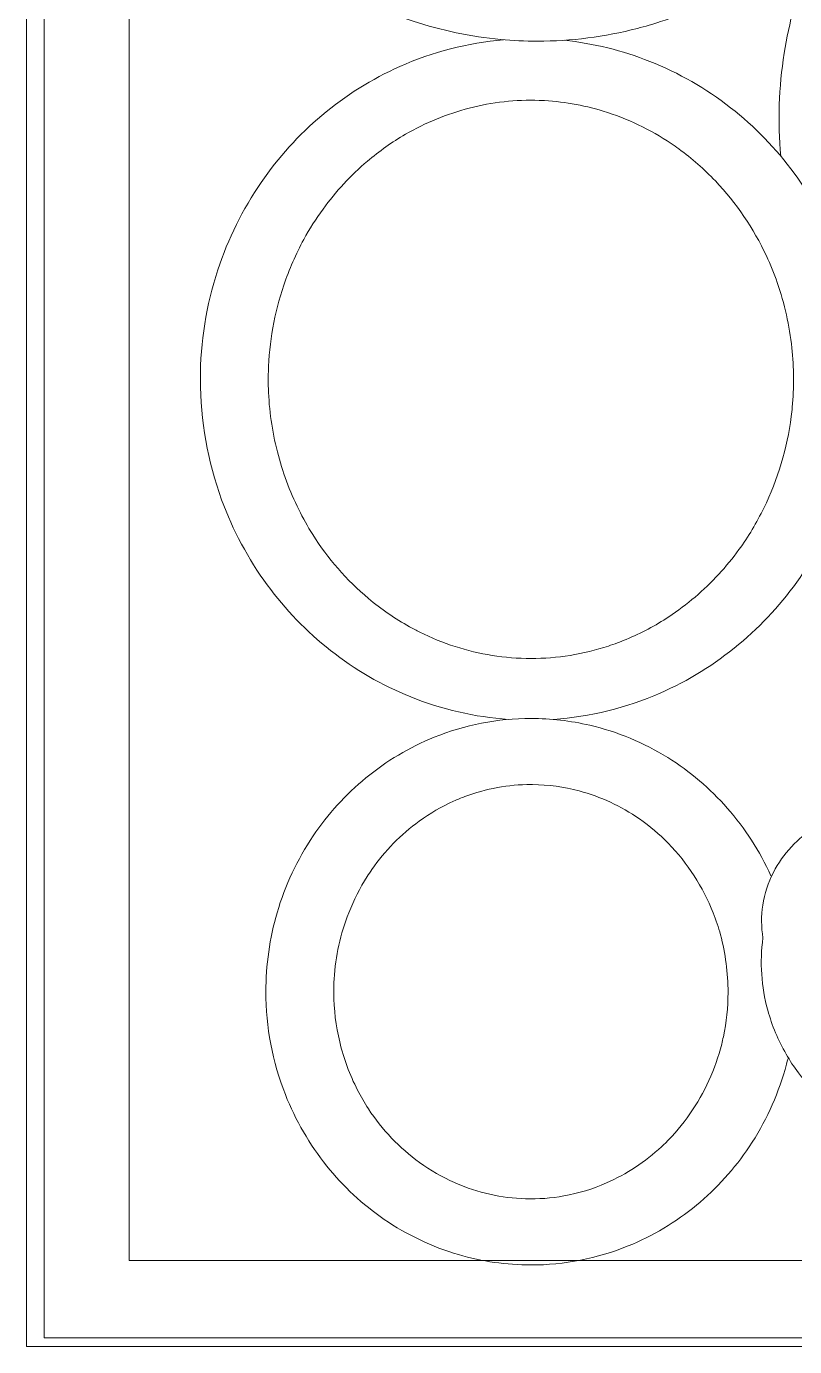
# Model space of a CAD drawing. Header units: millimetres. Extents: x 4607 to 4851, y 1815 to 2068.
# Drawn here: x 4606.9 to 4650, y 1946.2 to 2020.3 of the extents above; entities that cross this region are included whole.
import ezdxf

# ---------------------------------------------------------------- set-up
doc = ezdxf.new("R2010")
doc.units = ezdxf.units.MM
doc.header["$MEASUREMENT"] = 0
doc.layers.add('SITARA ALL', color=18, linetype='Continuous', true_color=0x000000)

msp = doc.modelspace()

# ---------------------------------------------------------------- linework, layer by layer
at = {"layer": 'SITARA ALL', "lineweight": 9}
for points, knots in [([(4606.916, 2068.151), (4606.916, 2068.151), (4850.916, 2068.151), (4850.916, 2068.151), (4850.916, 2068.151), (4850.916, 1946.151), (4850.916, 1946.151), (4850.916, 1946.151), (4606.916, 1946.151), (4606.916, 1946.151), (4606.916, 1946.151), (4606.916, 2068.151), (4606.916, 2068.151)], [0, 0, 0, 0, 0.25, 0.25, 0.25, 0.5, 0.5, 0.5, 0.75, 0.75, 0.75, 1, 1, 1, 1]), ([(4612.682, 2045.951), (4612.682, 2045.951), (4612.682, 2067.651), (4612.682, 2067.651), (4612.682, 2067.651), (4607.916, 2067.651), (4607.916, 2067.651), (4607.916, 2067.651), (4607.916, 1946.651), (4607.916, 1946.651), (4607.916, 1946.651), (4807.437, 1946.651), (4807.437, 1946.651), (4807.437, 1946.651), (4807.916, 1946.651), (4807.916, 1946.651), (4807.916, 1946.651), (4807.916, 1992.218), (4807.916, 1992.218)], [0, 0, 0, 0, 0.142857, 0.142857, 0.142857, 0.285714, 0.285714, 0.285714, 0.428571, 0.428571, 0.428571, 0.571429, 0.571429, 0.571429, 0.714286, 0.714286, 0.714286, 1, 1, 1, 1]), ([(4635.606, 2019.473), (4637.501, 2019.474), (4639.388, 2019.715), (4641.222, 2020.191), (4641.66, 2020.304), (4642.095, 2020.431), (4642.525, 2020.571), (4643.897, 2021.018), (4645.223, 2021.595), (4646.485, 2022.296), (4648.665, 2023.506), (4650.635, 2025.058), (4652.32, 2026.895), (4653.332, 2028), (4654.237, 2029.198), (4655.022, 2030.474), (4656.277, 2032.51), (4657.225, 2034.719), (4657.838, 2037.031), (4658.285, 2038.723), (4658.552, 2040.458), (4658.634, 2042.207), (4658.727, 2044.163), (4658.59, 2046.124), (4658.224, 2048.049), (4658.192, 2048.216), (4658.158, 2048.383), (4658.123, 2048.55), (4657.61, 2050.963), (4656.737, 2053.285), (4655.531, 2055.437), (4654.837, 2056.677), (4654.034, 2057.852), (4653.13, 2058.949), (4651.526, 2060.892), (4649.619, 2062.562), (4647.48, 2063.895), (4646.284, 2064.641), (4645.02, 2065.273), (4643.706, 2065.784), (4642.412, 2066.285), (4641.074, 2066.664), (4639.709, 2066.916), (4637.912, 2067.25), (4636.082, 2067.365), (4634.258, 2067.259), (4633.495, 2067.214), (4632.736, 2067.13), (4631.983, 2067.006), (4630.599, 2066.778), (4629.239, 2066.42), (4627.922, 2065.936), (4625.718, 2065.128), (4623.651, 2063.986), (4621.794, 2062.551), (4621.633, 2062.427), (4621.474, 2062.301), (4621.317, 2062.173), (4620.166, 2061.23), (4619.108, 2060.18), (4618.157, 2059.036), (4616.794, 2057.397), (4615.654, 2055.584), (4614.768, 2053.644), (4614.653, 2053.392), (4614.542, 2053.138), (4614.436, 2052.883), (4613.811, 2051.378), (4613.338, 2049.815), (4613.022, 2048.216), (4612.591, 2046.037), (4612.453, 2043.811), (4612.612, 2041.596), (4612.612, 2041.596), (4612.619, 2041.504), (4612.619, 2041.504), (4612.822, 2038.833), (4613.457, 2036.213), (4614.5, 2033.745), (4614.969, 2032.634), (4615.521, 2031.56), (4616.151, 2030.532), (4617.391, 2028.51), (4618.927, 2026.686), (4620.709, 2025.121), (4621.819, 2024.146), (4623.02, 2023.28), (4624.296, 2022.536), (4624.351, 2022.504), (4624.406, 2022.473), (4624.461, 2022.441), (4625.783, 2021.687), (4627.178, 2021.069), (4628.625, 2020.596), (4630.22, 2020.074), (4631.868, 2019.73), (4633.54, 2019.571), (4634.226, 2019.506), (4634.916, 2019.473), (4635.606, 2019.473)], [0, 0, 0, 0, 0.030303, 0.030303, 0.030303, 0.060606, 0.060606, 0.060606, 0.090909, 0.090909, 0.090909, 0.121212, 0.121212, 0.121212, 0.151515, 0.151515, 0.151515, 0.181818, 0.181818, 0.181818, 0.212121, 0.212121, 0.212121, 0.242424, 0.242424, 0.242424, 0.272727, 0.272727, 0.272727, 0.30303, 0.30303, 0.30303, 0.333333, 0.333333, 0.333333, 0.363636, 0.363636, 0.363636, 0.393939, 0.393939, 0.393939, 0.424242, 0.424242, 0.424242, 0.454545, 0.454545, 0.454545, 0.484848, 0.484848, 0.484848, 0.515152, 0.515152, 0.515152, 0.545455, 0.545455, 0.545455, 0.575758, 0.575758, 0.575758, 0.606061, 0.606061, 0.606061, 0.636364, 0.636364, 0.636364, 0.666667, 0.666667, 0.666667, 0.69697, 0.69697, 0.69697, 0.727273, 0.727273, 0.727273, 0.757576, 0.757576, 0.757576, 0.787879, 0.787879, 0.787879, 0.818182, 0.818182, 0.818182, 0.848485, 0.848485, 0.848485, 0.878788, 0.878788, 0.878788, 0.909091, 0.909091, 0.909091, 0.939394, 0.939394, 0.939394, 0.969697, 0.969697, 0.969697, 1, 1, 1, 1]), ([(4780.373, 1950.984), (4780.373, 1950.984), (4612.682, 1950.984), (4612.682, 1950.984), (4612.682, 1950.984), (4612.682, 2040.806), (4612.682, 2040.806)], [0, 0, 0, 0, 0.333333, 0.333333, 0.333333, 1, 1, 1, 1]), ([(4655.595, 2031.452), (4654.597, 2030.346), (4653.696, 2029.157), (4652.903, 2027.896), (4652.085, 2026.596), (4651.39, 2025.222), (4650.827, 2023.793), (4650.191, 2022.18), (4649.734, 2020.504), (4649.462, 2018.793), (4649.16, 2016.884), (4649.094, 2014.945), (4649.267, 2013.019)], [0, 0, 0, 0, 0.2, 0.2, 0.2, 0.4, 0.4, 0.4, 0.6, 0.6, 0.6, 1, 1, 1, 1]), ([(4633.708, 2019.555), (4631.696, 2019.382), (4629.728, 2018.874), (4627.884, 2018.052), (4626.303, 2017.347), (4624.829, 2016.423), (4623.505, 2015.307), (4622.205, 2014.211), (4621.058, 2012.945), (4620.096, 2011.542), (4619.056, 2010.026), (4618.237, 2008.37), (4617.664, 2006.623), (4617.013, 2004.639), (4616.681, 2002.565), (4616.682, 2000.478), (4616.681, 1998.171), (4617.086, 1995.882), (4617.878, 1993.715), (4618.503, 1992.007), (4619.365, 1990.396), (4620.44, 1988.929), (4621.451, 1987.549), (4622.645, 1986.313), (4623.989, 1985.254), (4625.359, 1984.176), (4626.875, 1983.298), (4628.491, 1982.646), (4630.244, 1981.939), (4632.095, 1981.512), (4633.979, 1981.379)], [0, 0, 0, 0, 0.090909, 0.090909, 0.090909, 0.181818, 0.181818, 0.181818, 0.272727, 0.272727, 0.272727, 0.363636, 0.363636, 0.363636, 0.454545, 0.454545, 0.454545, 0.545455, 0.545455, 0.545455, 0.636364, 0.636364, 0.636364, 0.727273, 0.727273, 0.727273, 0.818182, 0.818182, 0.818182, 1, 1, 1, 1]), ([(4636.508, 1981.379), (4638.572, 1981.525), (4640.596, 1982.024), (4642.492, 1982.854), (4644.085, 1983.552), (4645.571, 1984.471), (4646.907, 1985.585), (4648.22, 1986.681), (4649.379, 1987.949), (4650.352, 1989.356), (4651.394, 1990.865), (4652.218, 1992.513), (4652.797, 1994.253), (4653.465, 1996.261), (4653.806, 1998.362), (4653.805, 2000.478), (4653.806, 2002.802), (4653.395, 2005.107), (4652.591, 2007.287), (4651.964, 2008.989), (4651.101, 2010.593), (4650.027, 2012.054), (4649.008, 2013.439), (4647.805, 2014.679), (4646.451, 2015.738), (4645.07, 2016.817), (4643.543, 2017.694), (4641.915, 2018.342), (4640.375, 2018.954), (4638.759, 2019.352), (4637.11, 2019.524)], [0, 0, 0, 0, 0.090909, 0.090909, 0.090909, 0.181818, 0.181818, 0.181818, 0.272727, 0.272727, 0.272727, 0.363636, 0.363636, 0.363636, 0.454545, 0.454545, 0.454545, 0.545455, 0.545455, 0.545455, 0.636364, 0.636364, 0.636364, 0.727273, 0.727273, 0.727273, 0.818182, 0.818182, 0.818182, 1, 1, 1, 1]), ([(4635.243, 1984.8), (4636.721, 1984.801), (4638.189, 1985.037), (4639.592, 1985.5), (4639.932, 1985.612), (4640.268, 1985.737), (4640.599, 1985.875), (4641.432, 1986.223), (4642.232, 1986.648), (4642.986, 1987.146), (4644.013, 1987.824), (4644.954, 1988.625), (4645.788, 1989.531), (4646.192, 1989.97), (4646.571, 1990.432), (4646.922, 1990.916), (4647.453, 1991.649), (4647.92, 1992.427), (4648.317, 1993.241), (4649.11, 1994.862), (4649.631, 1996.602), (4649.861, 1998.392), (4649.883, 1998.565), (4649.902, 1998.739), (4649.919, 1998.913), (4650.023, 2000.022), (4650.015, 2001.138), (4649.894, 2002.245), (4649.759, 2003.495), (4649.484, 2004.725), (4649.073, 2005.912), (4648.896, 2006.423), (4648.693, 2006.923), (4648.465, 2007.413), (4647.744, 2008.962), (4646.776, 2010.383), (4645.6, 2011.622), (4644.971, 2012.284), (4644.284, 2012.888), (4643.546, 2013.425), (4643.405, 2013.528), (4643.262, 2013.628), (4643.118, 2013.725), (4641.94, 2014.518), (4640.652, 2015.132), (4639.295, 2015.547), (4638.157, 2015.896), (4636.98, 2016.096), (4635.791, 2016.144), (4635.791, 2016.144), (4635.713, 2016.147), (4635.713, 2016.147), (4634.389, 2016.191), (4633.065, 2016.046), (4631.782, 2015.714), (4630.526, 2015.389), (4629.32, 2014.895), (4628.198, 2014.243), (4627.442, 2013.804), (4626.727, 2013.298), (4626.061, 2012.731), (4625.127, 2011.936), (4624.29, 2011.034), (4623.569, 2010.042), (4623.173, 2009.498), (4622.813, 2008.93), (4622.491, 2008.341), (4622.041, 2007.517), (4621.665, 2006.656), (4621.366, 2005.767), (4620.838, 2004.199), (4620.546, 2002.561), (4620.5, 2000.907), (4620.492, 2000.596), (4620.492, 2000.284), (4620.502, 1999.973), (4620.539, 1998.77), (4620.708, 1997.576), (4621.006, 1996.411), (4621.291, 1995.289), (4621.693, 1994.2), (4622.207, 1993.162), (4622.444, 1992.684), (4622.705, 1992.218), (4622.989, 1991.766), (4623.841, 1990.414), (4624.898, 1989.202), (4626.122, 1988.174), (4626.838, 1987.572), (4627.609, 1987.039), (4628.426, 1986.583), (4628.619, 1986.476), (4628.814, 1986.373), (4629.012, 1986.275), (4630.289, 1985.638), (4631.654, 1985.2), (4633.063, 1984.974), (4633.784, 1984.858), (4634.513, 1984.8), (4635.243, 1984.8)], [0, 0, 0, 0, 0.030303, 0.030303, 0.030303, 0.060606, 0.060606, 0.060606, 0.090909, 0.090909, 0.090909, 0.121212, 0.121212, 0.121212, 0.151515, 0.151515, 0.151515, 0.181818, 0.181818, 0.181818, 0.212121, 0.212121, 0.212121, 0.242424, 0.242424, 0.242424, 0.272727, 0.272727, 0.272727, 0.30303, 0.30303, 0.30303, 0.333333, 0.333333, 0.333333, 0.363636, 0.363636, 0.363636, 0.393939, 0.393939, 0.393939, 0.424242, 0.424242, 0.424242, 0.454545, 0.454545, 0.454545, 0.484848, 0.484848, 0.484848, 0.515152, 0.515152, 0.515152, 0.545455, 0.545455, 0.545455, 0.575758, 0.575758, 0.575758, 0.606061, 0.606061, 0.606061, 0.636364, 0.636364, 0.636364, 0.666667, 0.666667, 0.666667, 0.69697, 0.69697, 0.69697, 0.727273, 0.727273, 0.727273, 0.757576, 0.757576, 0.757576, 0.787879, 0.787879, 0.787879, 0.818182, 0.818182, 0.818182, 0.848485, 0.848485, 0.848485, 0.878788, 0.878788, 0.878788, 0.909091, 0.909091, 0.909091, 0.939394, 0.939394, 0.939394, 0.969697, 0.969697, 0.969697, 1, 1, 1, 1]), ([(4655.23, 1970.741), (4655.407, 1970.566), (4655.618, 1970.43), (4655.85, 1970.34), (4656.316, 1970.158), (4656.832, 1970.16), (4657.297, 1970.343), (4657.529, 1970.434), (4657.739, 1970.572), (4657.916, 1970.748), (4657.985, 1970.818), (4658.048, 1970.893), (4658.104, 1970.974), (4658.254, 1971.188), (4658.348, 1971.437), (4658.376, 1971.696), (4658.407, 1971.988), (4658.352, 1972.283), (4658.218, 1972.544), (4658.11, 1972.755), (4657.959, 1972.941), (4657.774, 1973.089), (4657.575, 1973.248), (4657.345, 1973.366), (4657.098, 1973.433), (4656.381, 1973.607), (4655.63, 1973.58), (4654.928, 1973.354), (4654.527, 1973.226), (4654.151, 1973.031), (4653.815, 1972.778), (4653.683, 1972.679), (4653.559, 1972.571), (4653.442, 1972.454), (4653.174, 1972.186), (4652.953, 1971.874), (4652.791, 1971.531), (4652.595, 1971.118), (4652.494, 1970.667), (4652.495, 1970.21), (4652.497, 1969.812), (4652.576, 1969.419), (4652.729, 1969.051), (4652.872, 1968.707), (4653.074, 1968.39), (4653.324, 1968.113), (4653.586, 1967.825), (4653.892, 1967.581), (4654.232, 1967.392), (4654.629, 1967.17), (4655.06, 1967.02), (4655.509, 1966.948), (4655.583, 1966.936), (4655.657, 1966.926), (4655.732, 1966.919), (4656.325, 1966.856), (4656.925, 1966.927), (4657.487, 1967.126), (4657.877, 1967.264), (4658.24, 1967.465), (4658.564, 1967.722), (4658.801, 1967.91), (4659.012, 1968.128), (4659.192, 1968.372), (4659.535, 1968.719), (4659.824, 1969.116), (4660.049, 1969.549), (4660.305, 1970.041), (4660.469, 1970.574), (4660.533, 1971.124), (4660.612, 1971.814), (4660.53, 1972.512), (4660.293, 1973.165), (4660.272, 1973.222), (4660.251, 1973.279), (4660.227, 1973.336), (4660.044, 1973.785), (4659.793, 1974.203), (4659.484, 1974.576), (4659.168, 1974.958), (4658.799, 1975.291), (4658.388, 1975.568), (4657.933, 1975.874), (4657.437, 1976.111), (4656.913, 1976.272), (4656.578, 1976.376), (4656.234, 1976.449), (4655.886, 1976.492), (4654.938, 1976.564), (4653.984, 1976.462), (4653.073, 1976.19), (4652.431, 1975.998), (4651.819, 1975.721), (4651.252, 1975.365), (4650.742, 1975.045), (4650.276, 1974.66), (4649.867, 1974.22), (4649.468, 1973.791), (4649.129, 1973.31), (4648.861, 1972.789), (4648.563, 1972.212), (4648.361, 1971.591), (4648.262, 1970.95), (4648.168, 1970.338), (4648.171, 1969.714), (4648.272, 1969.103), (4648.086, 1967.746), (4648.178, 1966.367), (4648.541, 1965.046), (4648.778, 1964.181), (4649.126, 1963.351), (4649.575, 1962.574), (4649.783, 1962.213), (4650.011, 1961.865), (4650.259, 1961.53), (4650.72, 1960.907), (4651.25, 1960.339), (4651.839, 1959.835), (4652.471, 1959.294), (4653.163, 1958.827), (4653.902, 1958.443), (4654.738, 1958.007), (4655.624, 1957.675), (4656.54, 1957.454), (4658.063, 1957.087), (4659.642, 1957.02), (4661.19, 1957.258), (4661.253, 1957.267), (4661.315, 1957.278), (4661.378, 1957.288), (4662.356, 1957.454), (4663.308, 1957.742), (4664.213, 1958.147), (4664.986, 1958.492), (4665.717, 1958.925), (4666.392, 1959.436), (4667.021, 1959.912), (4667.594, 1960.458), (4668.1, 1961.064), (4668.601, 1961.663), (4669.029, 1962.32), (4669.375, 1963.022), (4669.669, 1963.62), (4669.899, 1964.248), (4670.06, 1964.896), (4670.739, 1966.711), (4671.224, 1968.592), (4671.507, 1970.509), (4671.969, 1973.642), (4671.878, 1976.831), (4671.238, 1979.933), (4670.863, 1981.75), (4670.307, 1983.524), (4669.577, 1985.23), (4668.916, 1986.776), (4668.121, 1988.26), (4667.2, 1989.666), (4666.313, 1991.021), (4665.318, 1992.301), (4664.223, 1993.495), (4663.312, 1994.49), (4662.338, 1995.424), (4661.306, 1996.292)], [0, 0, 0, 0, 0.018182, 0.018182, 0.018182, 0.036364, 0.036364, 0.036364, 0.054545, 0.054545, 0.054545, 0.072727, 0.072727, 0.072727, 0.090909, 0.090909, 0.090909, 0.109091, 0.109091, 0.109091, 0.127273, 0.127273, 0.127273, 0.145455, 0.145455, 0.145455, 0.163636, 0.163636, 0.163636, 0.181818, 0.181818, 0.181818, 0.2, 0.2, 0.2, 0.218182, 0.218182, 0.218182, 0.236364, 0.236364, 0.236364, 0.254545, 0.254545, 0.254545, 0.272727, 0.272727, 0.272727, 0.290909, 0.290909, 0.290909, 0.309091, 0.309091, 0.309091, 0.327273, 0.327273, 0.327273, 0.345455, 0.345455, 0.345455, 0.363636, 0.363636, 0.363636, 0.381818, 0.381818, 0.381818, 0.4, 0.4, 0.4, 0.418182, 0.418182, 0.418182, 0.436364, 0.436364, 0.436364, 0.454545, 0.454545, 0.454545, 0.472727, 0.472727, 0.472727, 0.490909, 0.490909, 0.490909, 0.509091, 0.509091, 0.509091, 0.527273, 0.527273, 0.527273, 0.545455, 0.545455, 0.545455, 0.563636, 0.563636, 0.563636, 0.581818, 0.581818, 0.581818, 0.6, 0.6, 0.6, 0.618182, 0.618182, 0.618182, 0.636364, 0.636364, 0.636364, 0.654545, 0.654545, 0.654545, 0.672727, 0.672727, 0.672727, 0.690909, 0.690909, 0.690909, 0.709091, 0.709091, 0.709091, 0.727273, 0.727273, 0.727273, 0.745455, 0.745455, 0.745455, 0.763636, 0.763636, 0.763636, 0.781818, 0.781818, 0.781818, 0.8, 0.8, 0.8, 0.818182, 0.818182, 0.818182, 0.836364, 0.836364, 0.836364, 0.854545, 0.854545, 0.854545, 0.872727, 0.872727, 0.872727, 0.890909, 0.890909, 0.890909, 0.909091, 0.909091, 0.909091, 0.927273, 0.927273, 0.927273, 0.945455, 0.945455, 0.945455, 0.963636, 0.963636, 0.963636, 1, 1, 1, 1]), ([(4648.72, 1972.601), (4648.094, 1973.98), (4647.268, 1975.258), (4646.269, 1976.396), (4645.3, 1977.5), (4644.174, 1978.455), (4642.927, 1979.231), (4641.578, 1980.071), (4640.102, 1980.685), (4638.555, 1981.05), (4637.47, 1981.305), (4636.358, 1981.434), (4635.243, 1981.434), (4633.38, 1981.434), (4631.535, 1981.074), (4629.808, 1980.374), (4628.422, 1979.812), (4627.13, 1979.044), (4625.974, 1978.095), (4624.835, 1977.158), (4623.838, 1976.061), (4623.016, 1974.837), (4622.124, 1973.51), (4621.442, 1972.054), (4620.994, 1970.519), (4620.573, 1969.079), (4620.359, 1967.586), (4620.359, 1966.085), (4620.359, 1964.105), (4620.731, 1962.144), (4621.456, 1960.302), (4622.025, 1958.857), (4622.808, 1957.507), (4623.779, 1956.295), (4624.703, 1955.143), (4625.791, 1954.134), (4627.008, 1953.299), (4628.286, 1952.422), (4629.694, 1951.754), (4631.181, 1951.318), (4632.501, 1950.932), (4633.868, 1950.736), (4635.243, 1950.735), (4637.115, 1950.736), (4638.968, 1951.099), (4640.701, 1951.804), (4642.087, 1952.369), (4643.379, 1953.14), (4644.534, 1954.093), (4645.679, 1955.038), (4646.679, 1956.144), (4647.502, 1957.379), (4648.39, 1958.711), (4649.067, 1960.172), (4649.51, 1961.71), (4649.57, 1961.918), (4649.626, 1962.128), (4649.678, 1962.339)], [0, 0, 0, 0, 0.05, 0.05, 0.05, 0.1, 0.1, 0.1, 0.15, 0.15, 0.15, 0.2, 0.2, 0.2, 0.25, 0.25, 0.25, 0.3, 0.3, 0.3, 0.35, 0.35, 0.35, 0.4, 0.4, 0.4, 0.45, 0.45, 0.45, 0.5, 0.5, 0.5, 0.55, 0.55, 0.55, 0.6, 0.6, 0.6, 0.65, 0.65, 0.65, 0.7, 0.7, 0.7, 0.75, 0.75, 0.75, 0.8, 0.8, 0.8, 0.85, 0.85, 0.85, 0.9, 0.9, 0.9, 1, 1, 1, 1]), ([(4635.243, 1977.72), (4633.977, 1977.719), (4632.721, 1977.491), (4631.535, 1977.045), (4631.322, 1976.965), (4631.112, 1976.878), (4630.905, 1976.785), (4630.225, 1976.479), (4629.578, 1976.103), (4628.974, 1975.664), (4627.943, 1974.914), (4627.045, 1973.998), (4626.315, 1972.954), (4626.221, 1972.82), (4626.131, 1972.685), (4626.044, 1972.548), (4625.636, 1971.907), (4625.292, 1971.228), (4625.016, 1970.521), (4624.55, 1969.332), (4624.272, 1968.077), (4624.194, 1966.802), (4624.178, 1966.54), (4624.17, 1966.278), (4624.172, 1966.016), (4624.178, 1965.089), (4624.291, 1964.165), (4624.508, 1963.264), (4624.733, 1962.326), (4625.068, 1961.419), (4625.507, 1960.56), (4625.691, 1960.199), (4625.895, 1959.849), (4626.116, 1959.509), (4626.884, 1958.335), (4627.86, 1957.312), (4628.996, 1956.49), (4629.607, 1956.049), (4630.261, 1955.671), (4630.95, 1955.364), (4630.95, 1955.364), (4631.02, 1955.334), (4631.02, 1955.334), (4632.259, 1954.793), (4633.59, 1954.495), (4634.941, 1954.454), (4635.661, 1954.433), (4636.381, 1954.487), (4637.09, 1954.613), (4637.913, 1954.761), (4638.715, 1955.006), (4639.481, 1955.342), (4640.618, 1955.841), (4641.662, 1956.527), (4642.572, 1957.373), (4642.64, 1957.436), (4642.707, 1957.5), (4642.774, 1957.565), (4643.29, 1958.07), (4643.757, 1958.623), (4644.168, 1959.217), (4644.995, 1960.407), (4645.599, 1961.737), (4645.953, 1963.142), (4645.988, 1963.279), (4646.019, 1963.416), (4646.049, 1963.554), (4646.222, 1964.372), (4646.31, 1965.205), (4646.311, 1966.041), (4646.313, 1967.137), (4646.17, 1968.228), (4645.884, 1969.286), (4645.772, 1969.7), (4645.637, 1970.108), (4645.481, 1970.508), (4644.906, 1971.968), (4644.046, 1973.299), (4642.951, 1974.423), (4642.457, 1974.93), (4641.915, 1975.389), (4641.334, 1975.794), (4640.305, 1976.509), (4639.161, 1977.04), (4637.952, 1977.363), (4637.096, 1977.592), (4636.215, 1977.712), (4635.33, 1977.72), (4635.33, 1977.72), (4635.243, 1977.72), (4635.243, 1977.72)], [0, 0, 0, 0, 0.033333, 0.033333, 0.033333, 0.066667, 0.066667, 0.066667, 0.1, 0.1, 0.1, 0.133333, 0.133333, 0.133333, 0.166667, 0.166667, 0.166667, 0.2, 0.2, 0.2, 0.233333, 0.233333, 0.233333, 0.266667, 0.266667, 0.266667, 0.3, 0.3, 0.3, 0.333333, 0.333333, 0.333333, 0.366667, 0.366667, 0.366667, 0.4, 0.4, 0.4, 0.433333, 0.433333, 0.433333, 0.466667, 0.466667, 0.466667, 0.5, 0.5, 0.5, 0.533333, 0.533333, 0.533333, 0.566667, 0.566667, 0.566667, 0.6, 0.6, 0.6, 0.633333, 0.633333, 0.633333, 0.666667, 0.666667, 0.666667, 0.7, 0.7, 0.7, 0.733333, 0.733333, 0.733333, 0.766667, 0.766667, 0.766667, 0.8, 0.8, 0.8, 0.833333, 0.833333, 0.833333, 0.866667, 0.866667, 0.866667, 0.9, 0.9, 0.9, 0.933333, 0.933333, 0.933333, 0.966667, 0.966667, 0.966667, 1, 1, 1, 1])]:
    msp.add_open_spline(points, degree=3, knots=knots, dxfattribs=at)

doc.saveas('drawing.dxf')
